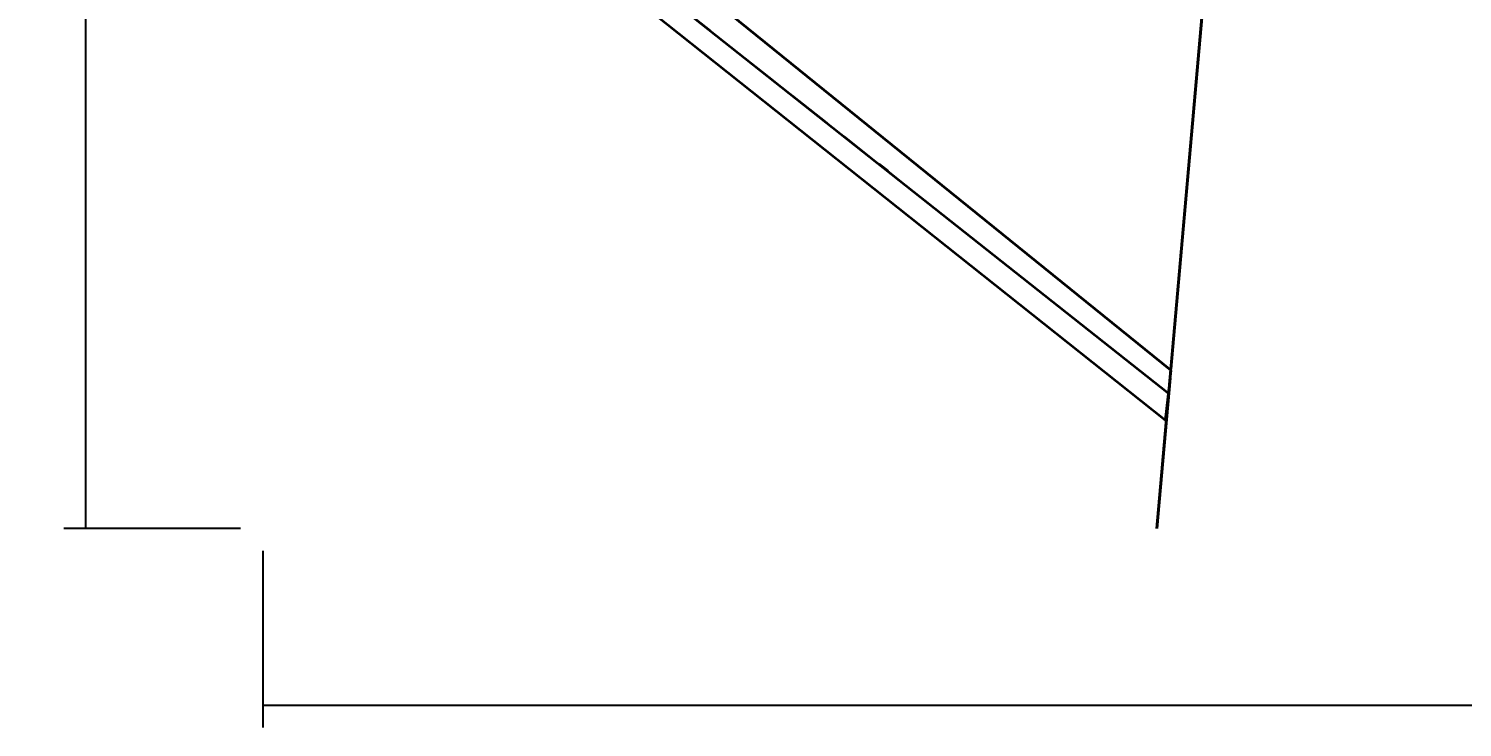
# Model space of a CAD drawing. Header units: millimetres. Extents: x -11795 to 47768, y 22971 to 65021.
# Drawn here: x -5952 to -1085, y 52864 to 55237 of the extents above; entities that cross this region are included whole.
import ezdxf

# ---------------------------------------------------------------- set-up
doc = ezdxf.new("R2010")
doc.units = ezdxf.units.MM
doc.linetypes.add('HIDDEN_50', pattern=[225, 150, -75])
for name, color, linetype, lineweight in [('DIMENSIONS', 3, 'Continuous', 18), ('PLATE_HIDDEN', 8, 'HIDDEN_50', 18), ('PLATE_VISIBLE', 7, 'Continuous', 35)]:
    doc.layers.add(name, color=color, linetype=linetype, lineweight=lineweight)
doc.styles.add('OpenSansCondensed-Light', font='OpenSansCondensed-Light.ttf')
doc.dimstyles.new('DIM_1_50', dxfattribs={"dimscale": 50, "dimtxt": 2.5, "dimasz": 2.5, "dimexe": 1.5, "dimexo": 1.5, "dimgap": 1, "dimtad": 1, "dimdec": 0, "dimzin": 12, "dimdsep": 46, "dimtxsty": 'OpenSansCondensed-Light', "dimtsz": 0.00125, "dimcen": 2.5, "dimclrd": 3, "dimclre": 3, "dimclrt": 3, "dimazin": 3, "dimtfac": 0.5, "dimtmove": 2, "dimatfit": 3})

msp = doc.modelspace()

# ---------------------------------------------------------------- linework, layer by layer
at = {"layer": 'PLATE_HIDDEN'}
for p, q in [((-3460.4, 55090.6), (-3732.3, 55306)), ((-3065.1, 54777.3), (-3460.8, 55090.9)), ((-3460.8, 55090.9), (-3460.4, 55090.6)), ((-2085.4, 54000.9), (-3033.7, 54752.4)), ((-2074.2, 54079.9), (-2076.9, 54050.1))]:
    msp.add_line(p, q, dxfattribs=at)
at = {"layer": 'PLATE_VISIBLE'}
for p, q in [((-4097.9, 55595.8), (-2081.5, 53997.8)), ((-2122, 53538.8), (-1938.8, 55613.7)), ((-1938.8, 55613.7), (-2074.2, 54079.9)), ((-4126, 55524.4), (-2092.1, 53906.7)), ((-4121.5, 55520.8), (-2092.1, 53906.7)), ((-2072.8, 54076), (-3863.4, 55523.5)), ((-2072.8, 54076), (-3860, 55520.8)), ((-3033.7, 54752.4), (-3065.1, 54777.3)), ((-2076.9, 54050.1), (-2122, 53538.8)), ((-2092.1, 53906.7), (-2072.8, 54076)), ((-2092.1, 53906.7), (-2072.8, 54076)), ((-2081.5, 53997.8), (-2085.4, 54000.9))]:
    msp.add_line(p, q, dxfattribs=at)

# ---------------------------------------------------------------- dimensions: what is measured, and where the dimension line sits
at = {"layer": 'DIMENSIONS'}
msp.add_linear_dim(base=(-5757.6, 53538.8), p1=(-5157.6, 53538.8), p2=(-5157.6, 59219.5), angle=90, dimstyle='DIM_1_50', dxfattribs=at).render()
msp.add_linear_dim(base=(-5157.6, 52938.8), p1=(-5157.6, 53538.8), p2=(6388.4, 53538.8), dimstyle='DIM_1_50', dxfattribs=at).render()

doc.saveas('drawing.dxf')
